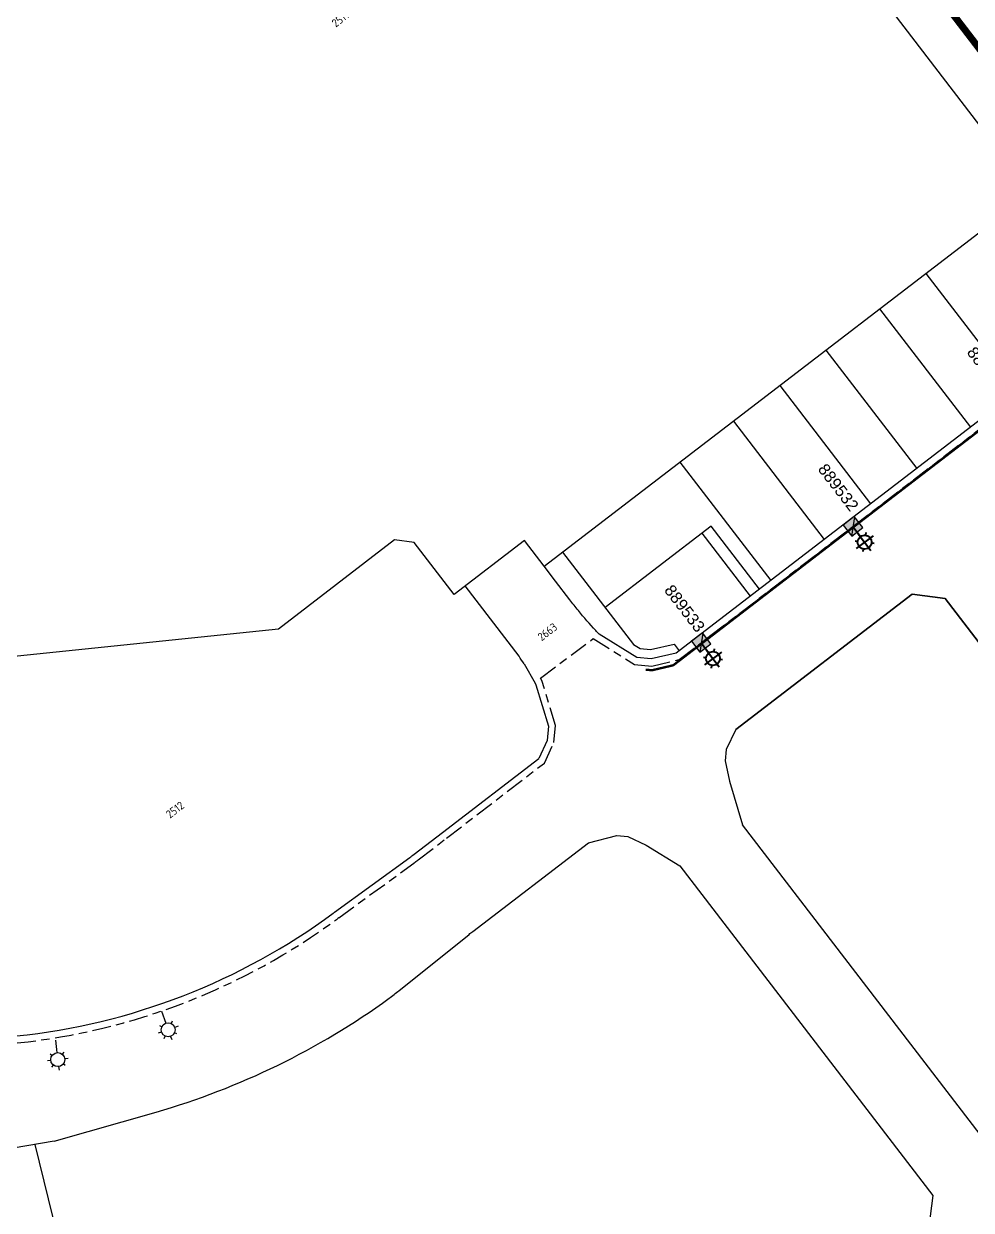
# Model space of a CAD drawing. Extents: x 296374 to 298792, y 6267790 to 6270844.
# Drawn here: x 297900.8 to 298104, y 6269491.6 to 6269746.1 of the extents above; entities that cross this region are included whole.
import ezdxf
from ezdxf.enums import TextEntityAlignment as Align

# ---------------------------------------------------------------- set-up
doc = ezdxf.new("R2010")
doc.units = 0
for name, pattern in [('Cable Exist UG', [8.2, 4, -1.2, 1.8, -1.2]), ('DASHED', [0.75, 0.5, -0.25]), ('DASHED2', [9.525, 6.35, -3.175])]:
    doc.linetypes.add(name, pattern=pattern)
for name, color, linetype in [('_User_Boundary_Stage24', 252, 'DASHED2'), ('_User_Exist_Trench', 7, 'Continuous'), ('_User_SL_Exist', 7, 'Continuous'), ('_User_xref', 251, 'Continuous'), ('Equip_SP_SL_EXT', 7, 'Continuous'), ('Equip_SP_SL_NEW', 2, 'Continuous'), ('Notes', 7, 'Continuous'), ('SupportsUG_SP_LV_SL_EXT', 7, 'Continuous'), ('X-Masterplan_LotLayout_P2$0$D-LO-Stage 1', 251, 'Continuous'), ('X-Masterplan_LotLayout_P2$0$D-LO-Stage 26', 251, 'Continuous'), ('X-Masterplan_LotLayout_P2$0$D-RD-Future_BDY', 251, 'Continuous'), ('X-Masterplan_LotLayout_P2$0$D-RD-Stage1_BDY', 251, 'Continuous'), ('X-Masterplan_LotLayout_P2$0$D-RD-Stage24_BDY', 251, 'Continuous'), ('X-Masterplan_LotLayout_P2$0$D-RD-Stage26_BDY', 251, 'Continuous')]:
    doc.layers.add(name, color=color, linetype=linetype)
doc.layers.add('Viewports', color=6, linetype='Continuous', plot=False)
doc.styles.add('COLUMN_LABEL', font='arial.ttf')
doc.styles.add('iecARIAL', font='arial.ttf', dxfattribs={"height": 2})
doc.styles.add('POLE_LABEL', font='arial.ttf')
doc.styles.add('SL_LABEL', font='arial.ttf')
doc.styles.get("Standard").update_dxf_attribs({"font": 'arial.ttf'})
doc.styles.add('XR-600340-P4-CI-DESIGN (06032016)$0$CDD_AN-ISOCP', font='isocp.shx')
doc.linetypes.add('IE Trench HV', pattern='A,7,-0.2,["/",Standard,S=3,R=0,X=0.6,Y=-1.4],-2.5', length=9.7)

# ---------------------------------------------------------------- blocks, each defined once
blk = doc.blocks.new('XR-600340-P4-CI-DESIGN (06032016)')
at = {"layer": 'Defpoints', "linetype": 'ByBlock', "char_height": 1.75, "attachment_point": 5, "rotation": 37.4542, "style": 'XR-600340-P4-CI-DESIGN (06032016)$0$CDD_AN-ISOCP'}
for s, insert in [('2511', (297968.7, 6269747.04)), ('2663', (298013.12, 6269615.64)), ('2512', (297933.25, 6269577.48))]:
    blk.add_mtext(s, dxfattribs=dict(at, insert=insert))
blk = doc.blocks.new('X-Masterplan_LotLayout_P2')
at = {"layer": 'X-Masterplan_LotLayout_P2$0$D-LO-Stage 1', "flags": 128}
blk.add_lwpolyline([(297903.2, 6269505.7), (297936.71, 6269369.13)], dxfattribs=at)
at = {"layer": 'X-Masterplan_LotLayout_P2$0$D-LO-Stage 26'}
for points in [[(298094.27, 6269692.5), (298113.75, 6269667.11)], [(298084.35, 6269684.89), (298103.83, 6269659.5)], [(298072.85, 6269676.06), (298092.33, 6269650.67)], [(298062.93, 6269668.45), (298082.41, 6269643.06)], [(298053.01, 6269660.84), (298072.49, 6269635.45)], [(298041.51, 6269652.02), (298060.99, 6269626.63)]]:
    blk.add_lwpolyline(points, dxfattribs=at)
at = {"layer": 'X-Masterplan_LotLayout_P2$0$D-LO-Stage 26', "flags": 128}
for points in [[(298048.26, 6269638.29), (298025.51, 6269620.84)], [(298056.63, 6269623.28), (298046.28, 6269636.77)], [(298058.61, 6269624.8), (298048.26, 6269638.29)], [(298016.38, 6269632.74), (298031.58, 6269612.93)], [(298031.58, 6269612.93), (298032.97, 6269612.07), (298035.25, 6269611.85), (298040.27, 6269613.03)], [(298040.27, 6269613.03), (298041.38, 6269611.58)]]:
    blk.add_lwpolyline(points, dxfattribs=at)
at = {"layer": 'X-Masterplan_LotLayout_P2$0$D-RD-Future_BDY'}
for points in [[(297993.08, 6269623.68), (297984.56, 6269634.79), (297980.35, 6269635.34), (297955.45, 6269616.24), (297889.05, 6269609.32)], [(298008.16, 6269635.25), (297993.08, 6269623.68)], [(298012.42, 6269629.69), (298008.16, 6269635.25)], [(298007.04, 6269610.42), (297995.46, 6269625.51)]]:
    blk.add_lwpolyline(points, dxfattribs=at)
at = {"layer": 'X-Masterplan_LotLayout_P2$0$D-RD-Future_BDY', "flags": 128}
blk.add_lwpolyline([(298008.11, 6269608.78, -0.025769), (298007.04, 6269610.42)], format="xyb", dxfattribs=at)
blk.add_lwpolyline([(298008.11, 6269608.78), (298010.51, 6269604.61), (298010.61, 6269604.29)], dxfattribs=at)
at = {"layer": 'X-Masterplan_LotLayout_P2$0$D-RD-Stage1_BDY'}
for p, q in [((298041.52, 6269565.48), (298095.78, 6269494.76)), ((297907.34, 6269506.39), (297895.5, 6269504.43)), ((298095.78, 6269494.76), (298094.3, 6269483.54))]:
    blk.add_line(p, q, dxfattribs=at)
at = {"layer": 'X-Masterplan_LotLayout_P2$0$D-RD-Stage1_BDY', "flags": 128}
for points in [[(298209.77, 6269477.61), (298098.38, 6269622.8), (298091.37, 6269623.72), (298053.53, 6269594.69)], [(298053.53, 6269594.69), (298091.37, 6269623.72)], [(298091.37, 6269623.72), (298098.38, 6269622.8), (298209.77, 6269477.61), (298208.85, 6269470.6), (298207.76, 6269469.76)], [(298010.61, 6269604.29), (298013.33, 6269595.39), (298013.04, 6269592.32), (298011.26, 6269588.48)], [(298053.53, 6269594.69), (298051.44, 6269590.38), (298051.21, 6269587.98), (298052.17, 6269583.64), (298054.98, 6269574.22)], [(297990.59, 6269572.61), (298011.26, 6269588.48)], [(298127.86, 6269479.23), (298054.98, 6269574.22)], [(298021.89, 6269570.42), (298027.97, 6269571.95), (298030.38, 6269571.72), (298034.26, 6269569.89), (298041.52, 6269565.48)]]:
    blk.add_lwpolyline(points, dxfattribs=at)
for points in [[(297884.75, 6269527.46), (297899.24, 6269528.97, 0.133796), (297967.18, 6269555.31, -0.001656), (297967.47, 6269555.52), (297983.57, 6269567.24, 0.006297), (297984.5, 6269567.94), (297990.59, 6269572.61)], [(297907.34, 6269506.39), (297929.17, 6269512.66, 0.087349), (297979.15, 6269537.06, 0.01221), (297981.28, 6269538.69), (297996.3, 6269550.76, -0.005685), (297997.11, 6269551.4), (298021.89, 6269570.42)]]:
    blk.add_lwpolyline(points, format="xyb", dxfattribs=at)
at = {"layer": 'X-Masterplan_LotLayout_P2$0$D-RD-Stage24_BDY'}
blk.add_lwpolyline([(298013.97, 6269860.41), (298124.82, 6269715.93)], dxfattribs=at)
at = {"layer": 'X-Masterplan_LotLayout_P2$0$D-RD-Stage26_BDY', "flags": 128}
blk.add_lwpolyline([(298012.42, 6269629.69), (298147.03, 6269732.98), (298163.47, 6269711.56), (298162.54, 6269704.54), (298046.97, 6269615.87), (298040.73, 6269611.08), (298035.38, 6269609.83), (298032.31, 6269610.12), (298024.22, 6269615.15, -0.012312), (298023.47, 6269615.92, -0.014685), (298019.76, 6269620.2, -0.007714), (298017.91, 6269622.54), (298014.85, 6269626.52), (298012.42, 6269629.69)], format="xyb", dxfattribs=at)
blk = doc.blocks.new('SL_LANTERN_EXT')
at = {"lineweight": 40}
for p, q in [((-1.46, 5.68), (-1.06, 5.28)), ((0, 1.97), (0, 6.47)), ((1.46, 5.68), (1.06, 5.28)), ((-2.25, 4.22), (2.25, 4.22)), ((-1.46, 2.76), (-1.06, 3.16)), ((0, 0), (0, 2.72)), ((1.46, 2.76), (1.06, 3.16))]:
    blk.add_line(p, q, dxfattribs=at)
blk.add_circle((0, 4.22), 1.5, dxfattribs=at)
at = {"style": 'iecARIAL', "flags": 8}
blk.add_attdef('ASSET_NUM', (1.5, 1.5), '', height=2.5, dxfattribs=at)
for tag, p, height, flags in [('OPERATING_VOLTAGE', (0.98, -1.65), 0.2, 9), ('ORIENTATION', (0.98, -1.85), 0.2, 9), ('OWNED_BY', (0.98, -2.05), 0.2, 9), ('STATE', (0.98, -2.25), 0.2, 9), ('CONSTRUCTED_VOLTAGE', (0.98, -0.65), 0.2, 9), ('CONTROL_TYPE', (0.98, -0.85), 0.2, 9), ('LANTERN_PURPOSE', (0.98, -1.05), 0.2, 9), ('LANTERN_TYPE', (0.98, -1.25), 0.2, 9), ('NO_PHASES', (0.98, -1.45), 0.2, 9), ('USAGE', (0.98, -2.45), 0.2, 9), ('CEXIST', (0.98, -2.65), 0.2, 9), ('LNUMBER', (2.18, -3.25), 2.5, 8), ('CNEW', (0.98, -2.85), 0.2, 9), ('CNUMBER', (0.98, -3.05), 0.2, 9), ('CREMOVE', (0.98, -3.25), 0.2, 9), ('CREPLACE', (0.98, -3.45), 0.2, 9), ('LKINGHEIGHT', (0.98, -3.65), 0.2, 9), ('LBRACKET', (0.98, -3.85), 0.2, 9), ('LBRACKETVOCAB', (0.98, -4.05), 0.2, 9), ('LCATEGORY', (0.98, -4.25), 0.2, 9), ('LCHARGE1', (0.98, -4.45), 0.2, 9), ('LCHARGE1PERCENT', (0.98, -4.65), 0.2, 9), ('LCHARGE2', (0.98, -4.85), 0.2, 9), ('LCHARGE2PERCENT', (0.98, -5.05), 0.2, 9), ('LCHARGE3', (0.98, -5.25), 0.2, 9), ('LCHARGE3PERCENT', (0.98, -5.45), 0.2, 9), ('LEXIST', (0.98, -5.65), 0.2, 9), ('LLAMP', (0.98, -5.85), 0.2, 9), ('LLAMPVOCAB', (0.98, -6.05), 0.2, 9), ('LMAST', (0.98, -6.25), 0.2, 9), ('LMASTVOCAB', (0.98, -6.45), 0.2, 9), ('LNEW', (0.98, -6.65), 0.2, 9), ('LANTNUMBER', (0.98, -6.85), 0.2, 9), ('LOUTREACH', (0.98, -7.25), 0.2, 9), ('LOUTREACHVOCAB', (0.98, -7.45), 0.2, 9), ('LRATECODE', (0.98, -7.65), 0.2, 9), ('STREETNAME', (0.98, -9.25), 0.2, 9), ('SUBURB', (0.98, -9.45), 0.2, 1), ('LREMOVE', (0.98, -7.85), 0.2, 9), ('LREPLACE', (0.98, -8.05), 0.2, 9), ('LTYPE', (0.98, -8.25), 0.2, 9), ('LTYPEVOCAB', (0.98, -8.45), 0.2, 9), ('LEGEND', (0.98, -8.65), 0.2, 9), ('LOCATION', (0.98, -8.85), 0.2, 9), ('NOTES', (0.98, -9.05), 0.2, 9)]:
    blk.add_attdef(tag, p, '', height=height, dxfattribs=dict(flags=flags))
blk = doc.blocks.new('*U103')
blk.add_line((0, 0), (0, 0))
at = {"style": 'SL_LABEL', "flags": 9}
for tag, height, p in [('ASSET_NUM', 2.5, (2, 2)), ('STREET_CODE', 0.2, (0, -0.2))]:
    blk.add_attdef(tag, text='', height=height, dxfattribs=at).set_placement(p, align=Align.MIDDLE_LEFT)
for tag, p, flags in [('Z', (0, 0), 1), ('OPERATED_BY', (0, -9.61), 9)]:
    blk.add_attdef(tag, p, '', height=0.2, dxfattribs=dict(flags=flags))
at = {"flags": 9}
for tag, p in [('SUBURB', (0, -8.6)), ('STREETNAME', (0, -8.8)), ('LREPLACE', (0, -7.8)), ('LTYPE', (0, -8)), ('LTYPEVOCAB', (0, -8.2)), ('LEGEND', (0, -8.4)), ('LOCATION', (0, -9)), ('NOTES', (0, -9.2)), ('MAINTAINED_BY', (0, -9.86))]:
    blk.add_attdef(tag, text='', height=0.2, dxfattribs=at).set_placement(p, align=Align.MIDDLE_LEFT)
blk.add_wipeout([(1.31, -6.33), (-0.28, -5.85), (-1.35, -4.59), (-0.87, -3), (0.38, -1.83), (1.99, -2.41), (3.06, -3.67), (2.58, -5.26)])
for p, q in [((0, 0), (0.55, -2.66)), ((1.99, -2.41), (1.68, -2.88)), ((-0.61, -4.43), (-1.35, -4.59)), ((-0.87, -3), (-0.4, -3.31)), ((2.58, -5.26), (2.11, -4.95)), ((3.06, -3.67), (2.32, -3.83)), ((-0.28, -5.85), (0.03, -5.38)), ((1.16, -5.6), (1.31, -6.33))]:
    blk.add_line(p, q)
blk.add_circle((0.85, -4.13), 1.5)
for tag, height, flags, p in [('CONSTRUCTED_VOLTAGE', 0.2, 9, (0, -0.4)), ('CONTROL_TYPE', 0.2, 9, (0, -0.6)), ('OPERATING_VOLTAGE', 0.2, 9, (0, -1.4)), ('ORIENTATION', 0.2, 9, (0, -1.6)), ('OWNED_BY', 0.2, 9, (0, -1.8)), ('STATE', 0.2, 9, (0, -2)), ('CEXIST', 0.2, 9, (0, -2.4)), ('CNEW', 0.2, 9, (0, -2.6)), ('LANTERN_PURPOSE', 0.2, 9, (0, -0.8)), ('LANTERN_TYPE', 0.2, 9, (0, -1)), ('NO_PHASES', 0.2, 9, (0, -1.2)), ('USAGE', 0.2, 9, (0, -2.2)), ('LNUMBER', 2.5, 8, (1.2, -2.8)), ('CNUMBER', 0.2, 9, (0, -2.8)), ('CREMOVE', 0.2, 9, (0, -3)), ('CREPLACE', 0.2, 9, (0, -3.2)), ('LKINGHEIGHT', 0.2, 9, (0, -3.4)), ('LBRACKET', 0.2, 9, (0, -3.6)), ('LBRACKETVOCAB', 0.2, 9, (0, -3.8)), ('LCATEGORY', 0.2, 9, (0, -4)), ('LCHARGE1', 0.2, 9, (0, -4.2)), ('LCHARGE1PERCENT', 0.2, 9, (0, -4.4)), ('LCHARGE2', 0.2, 9, (0, -4.6)), ('LCHARGE2PERCENT', 0.2, 9, (0, -4.8)), ('LCHARGE3', 0.2, 9, (0, -5)), ('LCHARGE3PERCENT', 0.2, 9, (0, -5.2)), ('LEXIST', 0.2, 9, (0, -5.4)), ('LLAMP', 0.2, 9, (0, -5.6)), ('LLAMPVOCAB', 0.2, 9, (0, -5.8)), ('LMAST', 0.2, 9, (0, -6)), ('LMASTVOCAB', 0.2, 9, (0, -6.2)), ('LNEW', 0.2, 9, (0, -6.4)), ('LANTNUMBER', 0.2, 9, (0, -6.6)), ('LOUTREACH', 0.2, 9, (0, -7)), ('LOUTREACHVOCAB', 0.2, 9, (0, -7.2)), ('LRATECODE', 0.2, 9, (0, -7.4)), ('LREMOVE', 0.2, 9, (0, -7.6))]:
    blk.add_attdef(tag, text='', height=height, dxfattribs=dict(flags=flags)).set_placement(p, align=Align.MIDDLE_LEFT)
blk = doc.blocks.new('COLUMN_EXT')
blk.add_hatch(color=256).paths.add_polyline_path([(-1.49, 1.48), (-1.49, -1.49), (1.48, -1.49), (1.48, 1.48)])
blk.add_lwpolyline([(-1.49, -1.49), (1.48, -1.49), (1.48, 1.48), (-1.49, 1.48)], close=True)
for tag, height, style, flags, p in [('ASSET_NUM', 2.5, 'COLUMN_LABEL', 8, (2, 2)), ('STRUCTURE_PLANT_NUMBER', 0.2, 'POLE_LABEL', 9, (1.81, 0.03)), ('STREET_CODE', 0.2, 'COLUMN_LABEL', 9, (1.81, -0.2))]:
    blk.add_attdef(tag, text='', height=height, dxfattribs=dict(style=style, flags=flags)).set_placement(p, align=Align.MIDDLE_LEFT)
at = {"flags": 1}
blk.add_attdef('Z', (1.81, -2.35), '', height=0.2, dxfattribs=at)
at = {"flags": 9}
for tag, p in [('COLUMN_TYPE', (1.81, -0.4)), ('OWNED_BY', (1.81, -0.6)), ('STATE', (1.81, -0.8)), ('USAGE', (1.81, -1)), ('STREETNAME', (1.81, -1.6)), ('SUBURB', (1.81, -1.8)), ('LEGEND', (1.81, -1.2)), ('LOCATION', (1.81, -1.4)), ('NOTES', (1.81, -2))]:
    blk.add_attdef(tag, text='', height=0.2, dxfattribs=at).set_placement(p, align=Align.MIDDLE_LEFT)

msp = doc.modelspace()

# ---------------------------------------------------------------- linework, layer by layer
at = {"layer": '_User_Boundary_Stage24', "linetype": 'DASHED', "lineweight": -3, "ltscale": 10, "flags": 128}
msp.add_lwpolyline([(298059.93994, 6269920.13196, 1.5, 1.5, 0), (298037.06843, 6269902.58088, 1.5, 1.5, 0), (298043.45852, 6269894.2523, 1.5, 1.5, 0), (298031.30986, 6269883.8018, 1.5, 1.5, 0), (298036.12625, 6269877.40883, 1.5, 1.5, 0), (298013.96731, 6269860.40738, 1.5, 1.5, 0), (298124.75997, 6269715.88959, 1.5, 1.5, 0), (298146.9747, 6269732.93381, 1.5, 1.5, 0), (298163.46601, 6269711.55528, 1.5, 1.5, 0), (298162.54271, 6269704.54475, 1.5, 1.5, 0), (298179.20375, 6269717.32793, 1.5, 1.5, 0), (298162.15951, 6269739.54265, 1.5, 1.5, 0), (298246.51967, 6269804.26798, 1.5, 1.5, 0), (298248.7361, 6269801.37918, 1.5, 1.5, 0), (298250.6237, 6269798.56436, 1.5, 1.5, 0), (298263.48907, 6269808.43531, 1.5, 1.5, 0), (298261.47988, 6269811.05403, 1.5, 1.5, 0), (298259.21256, 6269814.00916, 1.5, 1.5, 0), (298366.87583, 6269896.61125, 1.5, 1.5, 0), (298383.86478, 6269874.3541, 0, 0, 0)], format="xyseb", dxfattribs=at)
at = {"layer": '_User_Exist_Trench', "lineweight": -3, "const_width": 0.5, "flags": 128}
msp.add_lwpolyline([(298034.19276, 6269607.53086), (298035.54853, 6269607.40168), (298040.10088, 6269608.47105), (298100.22187, 6269654.60971), (298256.10966, 6269774.19568), (298257.79048, 6269777.97991)], dxfattribs=at)
at = {"layer": '_User_SL_Exist', "color": 7, "linetype": 'Cable Exist UG'}
msp.add_lwpolyline([(297899.39192, 6269527.47817, 0.133796395), (297968.07127, 6269554.10654, -0.001656449), (297968.35128, 6269554.31181), (297984.44834, 6269566.03025, 0.006296856), (297985.40862, 6269566.748), (297991.49821, 6269571.42023), (298012.46986, 6269587.51073), (298014.50551, 6269591.92344), (298014.85044, 6269595.54371), (298011.8982, 6269605.21528), (298011.60724, 6269605.71946), (298022.92564, 6269614.18839), (298031.82072, 6269608.66094), (298035.48668, 6269608.31165), (298041.38748, 6269609.69778), (298046.08113, 6269613.29897), (298047.88346, 6269614.68182), (298078.60787, 6269638.25917), (298115.19983, 6269666.33917), (298157.18707, 6269698.55798), (298191.26106, 6269724.70718), (298227.01191, 6269752.13255)], format="xyb", dxfattribs=at)
at = {"layer": 'Notes', "flags": 128}
for points in [[(298078.93856, 6269640.29234), (298078.32648, 6269636.18639)], [(298046.40986, 6269615.3347), (298045.80691, 6269611.21685)]]:
    msp.add_lwpolyline(points, dxfattribs=at)
at = {"layer": 'Viewports', "lineweight": -3, "ltscale": 10, "flags": 128}
msp.add_lwpolyline([(297999.94931, 6269862.25633), (298122.91031, 6269701.86618), (298145.14874, 6269718.92859), (298153.00878, 6269708.73922), (298149.47599, 6269681.91505), (298262.83478, 6269768.88958)], dxfattribs=at)
msp.add_lwpolyline([(297999.94931, 6269862.25633), (298122.91031, 6269701.86618), (298145.14874, 6269718.92859), (298153.00878, 6269708.73922), (298149.47599, 6269681.91505), (298262.83478, 6269768.88958)], dxfattribs=at)

# ---------------------------------------------------------------- block references
at = {"layer": '_User_xref', "color": 7}
msp.add_blockref('X-Masterplan_LotLayout_P2', (0, 0), dxfattribs=at)
at = {"layer": '_User_xref', "color": 6, "lineweight": -3}
msp.add_blockref('XR-600340-P4-CI-DESIGN (06032016)', (0, 0), dxfattribs=at)
at = {"layer": 'Equip_SP_SL_EXT', "rotation": 216.8386212781519}
for p in [(298078.60787, 6269638.25917), (298046.08113, 6269613.29897)]:
    msp.add_blockref('SL_LANTERN_EXT', p, dxfattribs=at)
at = {"layer": 'SupportsUG_SP_LV_SL_EXT'}
ref = msp.add_blockref('COLUMN_EXT', (298115.19983, 6269666.33917, 10.5), dxfattribs=dict(at, rotation=307.4972223019805))
ref.add_attrib('ASSET_NUM', '889531', dxfattribs={"layer": '0', "height": 2.5, "rotation": 307.4972223}).set_placement((298103.91145, 6269676.31632, 10.5), align=Align.MIDDLE_LEFT)
ref = msp.add_blockref('COLUMN_EXT', (298078.65232, 6269638.26401), dxfattribs=dict(at, rotation=307.49722231858))
ref.add_attrib('ASSET_NUM', '889532', dxfattribs={"layer": '0', "height": 2.5, "rotation": 307.4972224}).set_placement((298071.97025, 6269651.24678), align=Align.MIDDLE_LEFT)
ref = msp.add_blockref('COLUMN_EXT', (298046.08917, 6269613.36), dxfattribs=dict(at, rotation=307.4972223006134))
ref.add_attrib('ASSET_NUM', '889533', dxfattribs={"layer": '0', "height": 2.5, "rotation": 307.4972223}).set_placement((298039.01377, 6269625.28726), align=Align.MIDDLE_LEFT)

# ---------------------------------------------------------------- next in the draw order: block references
at = {"layer": 'Equip_SP_SL_NEW', "linetype": 'IE Trench HV', "lineweight": 0}
for p, rotation in [((297930.36393, 6269534.28072), 7.876590555967568), ((297907.59708, 6269528.08337), 355.1459072483072)]:
    msp.add_blockref('*U103', p, dxfattribs=dict(at, rotation=rotation))

doc.saveas('drawing.dxf')
